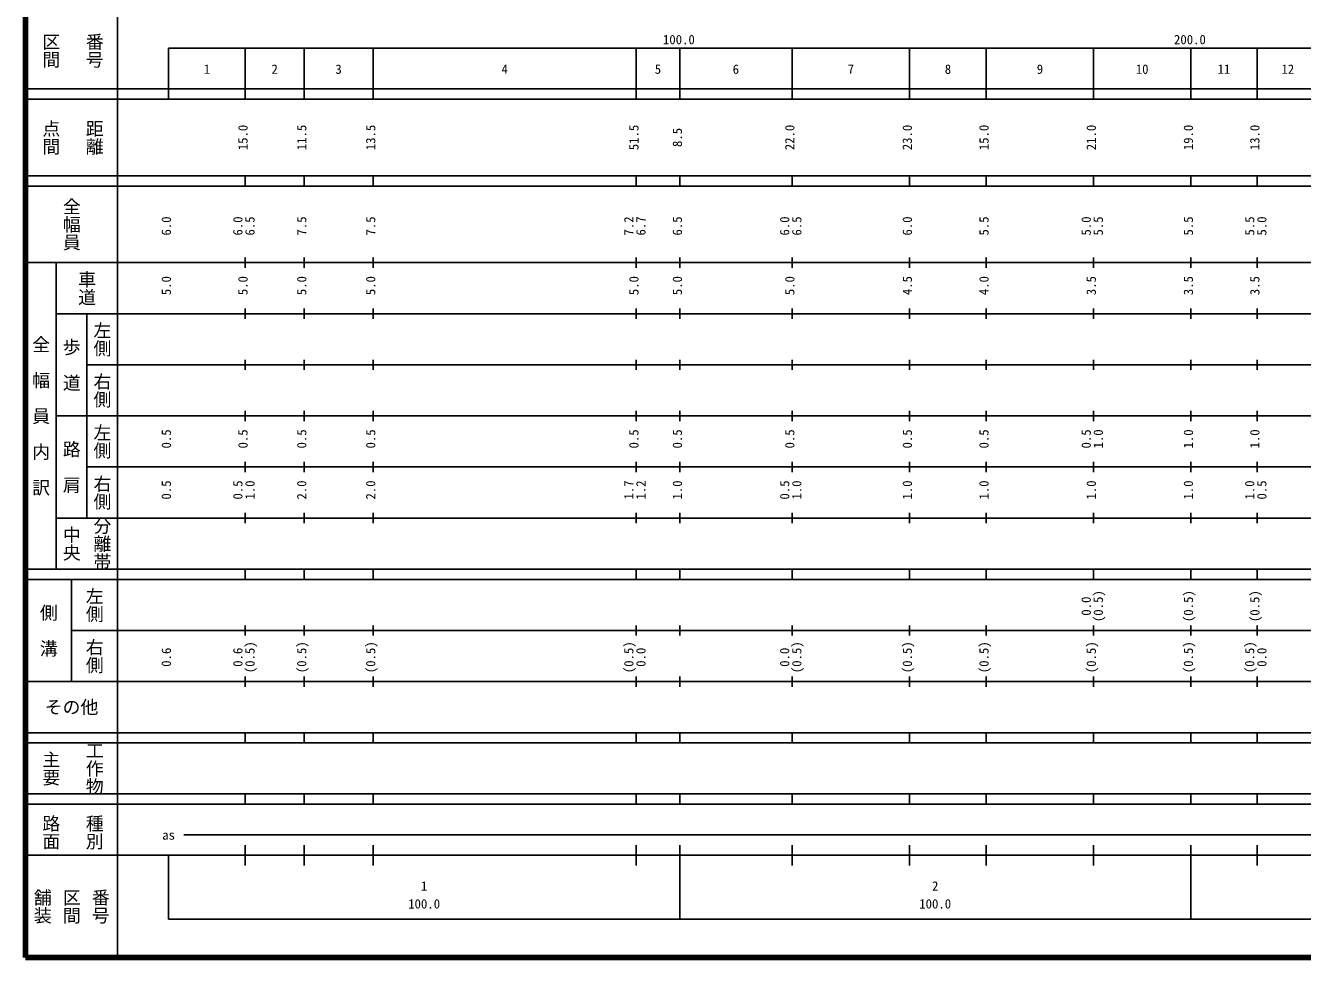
# Model space of a CAD drawing. Units: millimetres on the paper, enlarged 1000 times. Extents: x 40000 to 680000, y 20000 to 380000.
# Drawn here: x 40000 to 289867, y 20000 to 202409 of the extents above; entities that cross this region are included whole.
import ezdxf
from ezdxf.enums import TextEntityAlignment as Align

# ---------------------------------------------------------------- set-up
doc = ezdxf.new("R2010")
doc.units = ezdxf.units.MM
doc.header["$LTSCALE"] = 1000
doc.layers.add('M-TTL', color=2, linetype='Continuous', lineweight=140)
doc.layers.add('M-TTL-BAND', color=7, linetype='Continuous', lineweight=25)
doc.styles.add('@ＭＳ ゴシック', font='')
doc.styles.add('ＭＳ ゴシック', font='')
doc.styles.get('@ＭＳ ゴシック').set_extended_font_data('@MS Gothic')
doc.styles.get('ＭＳ ゴシック').set_extended_font_data('MS Gothic')

msp = doc.modelspace()

# ---------------------------------------------------------------- linework, layer by layer
at = {"layer": 'M-TTL'}
for p, q in [((40000, 380000), (40000, 20000)), ((40000, 20000), (680000, 20000))]:
    msp.add_line(p, q, dxfattribs=at)
at = {"layer": 'M-TTL-BAND'}
for p, q in [((58000, 370000), (58000, 20000)), ((68000, 198000), (579000, 198000)), ((68000, 198000), (68000, 188000)), ((83000, 188000), (83000, 198000)), ((94500, 188000), (94500, 198000)), ((108000, 188000), (108000, 198000)), ((159500, 188000), (159500, 198000)), ((168000, 188000), (168000, 198000)), ((190000, 188000), (190000, 198000)), ((213000, 188000), (213000, 198000)), ((228000, 188000), (228000, 198000)), ((249000, 188000), (249000, 198000)), ((268000, 188000), (268000, 198000)), ((281000, 188000), (281000, 198000)), ((40000, 190000), (579000, 190000)), ((40000, 188000), (579000, 188000)), ((40000, 173000), (579000, 173000)), ((83000, 171000), (83000, 173000)), ((94500, 171000), (94500, 173000)), ((108000, 171000), (108000, 173000)), ((159500, 171000), (159500, 173000)), ((168000, 171000), (168000, 173000)), ((190000, 171000), (190000, 173000)), ((213000, 171000), (213000, 173000)), ((228000, 171000), (228000, 173000)), ((249000, 171000), (249000, 173000)), ((268000, 171000), (268000, 173000)), ((281000, 171000), (281000, 173000)), ((40000, 171000), (579000, 171000)), ((40000, 156000), (579000, 156000)), ((46000, 96000), (46000, 156000)), ((83000, 155000), (83000, 157000)), ((94500, 155000), (94500, 157000)), ((108000, 155000), (108000, 157000)), ((159500, 155000), (159500, 157000)), ((168000, 155000), (168000, 157000)), ((190000, 155000), (190000, 157000)), ((213000, 155000), (213000, 157000)), ((228000, 155000), (228000, 157000)), ((249000, 155000), (249000, 157000)), ((268000, 155000), (268000, 157000)), ((281000, 155000), (281000, 157000)), ((46000, 146000), (579000, 146000)), ((52000, 146000), (52000, 106000)), ((83000, 145000), (83000, 147000)), ((94500, 145000), (94500, 147000)), ((108000, 145000), (108000, 147000)), ((159500, 145000), (159500, 147000)), ((168000, 145000), (168000, 147000)), ((190000, 145000), (190000, 147000)), ((213000, 145000), (213000, 147000)), ((228000, 145000), (228000, 147000)), ((249000, 145000), (249000, 147000)), ((268000, 145000), (268000, 147000)), ((281000, 145000), (281000, 147000)), ((52000, 136000), (579000, 136000)), ((83000, 135000), (83000, 137000)), ((94500, 135000), (94500, 137000)), ((108000, 135000), (108000, 137000)), ((159500, 135000), (159500, 137000)), ((168000, 135000), (168000, 137000)), ((190000, 135000), (190000, 137000)), ((213000, 135000), (213000, 137000)), ((228000, 135000), (228000, 137000)), ((249000, 135000), (249000, 137000)), ((268000, 135000), (268000, 137000)), ((281000, 135000), (281000, 137000)), ((46000, 126000), (579000, 126000)), ((83000, 125000), (83000, 127000)), ((94500, 125000), (94500, 127000)), ((108000, 125000), (108000, 127000)), ((159500, 125000), (159500, 127000)), ((168000, 125000), (168000, 127000)), ((190000, 125000), (190000, 127000)), ((213000, 125000), (213000, 127000)), ((228000, 125000), (228000, 127000)), ((249000, 125000), (249000, 127000)), ((268000, 125000), (268000, 127000)), ((281000, 125000), (281000, 127000)), ((52000, 116000), (579000, 116000)), ((83000, 115000), (83000, 117000)), ((94500, 115000), (94500, 117000)), ((108000, 115000), (108000, 117000)), ((159500, 115000), (159500, 117000)), ((168000, 115000), (168000, 117000)), ((190000, 115000), (190000, 117000)), ((213000, 115000), (213000, 117000)), ((228000, 115000), (228000, 117000)), ((249000, 115000), (249000, 117000)), ((268000, 115000), (268000, 117000)), ((281000, 115000), (281000, 117000)), ((46000, 106000), (579000, 106000)), ((83000, 105000), (83000, 107000)), ((94500, 105000), (94500, 107000)), ((108000, 105000), (108000, 107000)), ((159500, 105000), (159500, 107000)), ((168000, 105000), (168000, 107000)), ((190000, 105000), (190000, 107000)), ((213000, 105000), (213000, 107000)), ((228000, 105000), (228000, 107000)), ((249000, 105000), (249000, 107000)), ((268000, 105000), (268000, 107000)), ((281000, 105000), (281000, 107000)), ((40000, 96000), (579000, 96000)), ((83000, 94000), (83000, 96000)), ((94500, 94000), (94500, 96000)), ((108000, 94000), (108000, 96000)), ((159500, 94000), (159500, 96000)), ((168000, 94000), (168000, 96000)), ((190000, 94000), (190000, 96000)), ((213000, 94000), (213000, 96000)), ((228000, 94000), (228000, 96000)), ((249000, 94000), (249000, 96000)), ((268000, 94000), (268000, 96000)), ((281000, 94000), (281000, 96000)), ((40000, 94000), (579000, 94000)), ((49000, 94000), (49000, 74000)), ((83000, 83000), (83000, 85000)), ((94500, 83000), (94500, 85000)), ((108000, 83000), (108000, 85000)), ((159500, 83000), (159500, 85000)), ((168000, 83000), (168000, 85000)), ((190000, 83000), (190000, 85000)), ((213000, 83000), (213000, 85000)), ((228000, 83000), (228000, 85000)), ((249000, 83000), (249000, 85000)), ((268000, 83000), (268000, 85000)), ((281000, 83000), (281000, 85000)), ((49000, 84000), (579000, 84000)), ((83000, 73000), (83000, 75000)), ((94500, 73000), (94500, 75000)), ((108000, 73000), (108000, 75000)), ((159500, 73000), (159500, 75000)), ((168000, 73000), (168000, 75000)), ((190000, 73000), (190000, 75000)), ((213000, 73000), (213000, 75000)), ((228000, 73000), (228000, 75000)), ((249000, 73000), (249000, 75000)), ((268000, 73000), (268000, 75000)), ((281000, 73000), (281000, 75000)), ((40000, 74000), (579000, 74000)), ((40000, 64000), (579000, 64000)), ((83000, 62000), (83000, 64000)), ((94500, 62000), (94500, 64000)), ((108000, 62000), (108000, 64000)), ((159500, 62000), (159500, 64000)), ((168000, 62000), (168000, 64000)), ((190000, 62000), (190000, 64000)), ((213000, 62000), (213000, 64000)), ((228000, 62000), (228000, 64000)), ((249000, 62000), (249000, 64000)), ((268000, 62000), (268000, 64000)), ((281000, 62000), (281000, 64000)), ((40000, 62000), (579000, 62000)), ((40000, 52000), (579000, 52000)), ((40000, 50000), (579000, 50000)), ((83000, 50000), (83000, 52000)), ((94500, 50000), (94500, 52000)), ((108000, 50000), (108000, 52000)), ((159500, 50000), (159500, 52000)), ((168000, 50000), (168000, 52000)), ((190000, 50000), (190000, 52000)), ((213000, 50000), (213000, 52000)), ((228000, 50000), (228000, 52000)), ((249000, 50000), (249000, 52000)), ((268000, 50000), (268000, 52000)), ((281000, 50000), (281000, 52000)), ((71000, 44000), (565000, 44000)), ((40000, 40000), (579000, 40000)), ((68000, 40000), (68000, 27500)), ((83000, 38000), (83000, 42000)), ((94500, 38000), (94500, 42000)), ((108000, 38000), (108000, 42000)), ((159500, 38000), (159500, 42000)), ((168000, 27500), (168000, 42000)), ((190000, 38000), (190000, 42000)), ((213000, 38000), (213000, 42000)), ((228000, 38000), (228000, 42000)), ((249000, 38000), (249000, 42000)), ((268000, 27500), (268000, 42000)), ((281000, 38000), (281000, 42000)), ((68000, 27500), (579000, 27500))]:
    msp.add_line(p, q, dxfattribs=at)

# ---------------------------------------------------------------- texts
at = {"layer": 'M-TTL-BAND', "style": '@ＭＳ ゴシック'}
for s, p in [('区間', (45000, 197500)), ('番号', (53500, 197500)), ('点間', (45000, 180500)), ('距離', (53500, 180500)), ('全幅員', (49000, 163500)), ('車道', (52000, 151000)), ('左側', (55000, 141000)), ('全\u3000幅\u3000員\u3000内\u3000訳', (43000, 126000)), ('歩\u3000道', (49000, 136000)), ('右側', (55000, 131000)), ('左側', (55000, 121000)), ('路\u3000肩', (49000, 116000)), ('右側', (55000, 111000)), ('分離帯', (55000, 101000)), ('中央', (49000, 101000)), ('左側', (53500, 89000)), ('側\u3000溝', (44500, 84000)), ('右側', (53500, 79000)), ('主要', (45000, 57000)), ('工作物', (53500, 57000)), ('路面', (45000, 44500)), ('種別', (53500, 44500)), ('舗装', (43333, 30000)), ('区間', (49000, 30000)), ('番号', (54667, 30000))]:
    msp.add_text(s, height=2566, rotation=270, dxfattribs=at).set_placement(p, align=Align.MIDDLE_CENTER)
at = {"layer": 'M-TTL-BAND', "style": 'ＭＳ ゴシック'}
for s, p in [('100.0', (167844, 198195)), ('200.0', (267844, 198195)), ('1', (75500, 192405)), ('2', (88750, 192405)), ('3', (101250, 192405)), ('4', (133750, 192405)), ('5', (163750, 192405)), ('6', (179000, 192405)), ('7', (201500, 192405)), ('8', (220500, 192405)), ('9', (238500, 192405)), ('10', (258500, 192405)), ('11', (274500, 192405)), ('12', (287000, 192405)), ('as', (68000, 42500)), ('1', (118000, 32523)), ('2', (218000, 32523)), ('100.0', (118000, 29033)), ('100.0', (218000, 29033))]:
    msp.add_text(s, height=1833, dxfattribs=at).set_placement(p, align=Align.BOTTOM_CENTER)
for s, p in [('15.0', (84000, 180500)), ('11.5', (95500, 180500)), ('13.5', (109000, 180500)), ('51.5', (160500, 180500)), ('22.0', (191000, 180500)), ('23.0', (214000, 180500)), ('15.0', (229000, 180500)), ('21.0', (250000, 180500)), ('19.0', (269000, 180500)), ('13.0', (282000, 180500)), ('8.5', (169000, 180500)), ('6.0', (69000, 163174)), ('6.0', (83000, 163174)), ('7.2', (159500, 163174)), ('6.7', (161870, 163174)), ('6.0', (190000, 163174)), ('6.0', (214000, 163174)), ('5.0', (249000, 163174)), ('5.0', (283370, 163174)), ('6.5', (85370, 163174)), ('7.5', (95500, 163174)), ('7.5', (109000, 163174)), ('6.5', (169000, 163174)), ('6.5', (192370, 163174)), ('5.5', (229000, 163174)), ('5.5', (251370, 163174)), ('5.5', (269000, 163174)), ('5.5', (281000, 163174)), ('5.0', (69000, 151500)), ('5.0', (84000, 151500)), ('5.0', (95500, 151500)), ('5.0', (109000, 151500)), ('5.0', (160500, 151500)), ('5.0', (169000, 151500)), ('5.0', (191000, 151500)), ('4.5', (214000, 151500)), ('4.0', (229000, 151500)), ('3.5', (250000, 151500)), ('3.5', (269000, 151500)), ('3.5', (282000, 151500)), ('0.5', (69000, 121500)), ('0.5', (84000, 121500)), ('0.5', (95500, 121500)), ('0.5', (109000, 121500)), ('0.5', (160500, 121500)), ('0.5', (169000, 121500)), ('0.5', (191000, 121500)), ('0.5', (214000, 121500)), ('0.5', (229000, 121500)), ('0.5', (249000, 121500)), ('1.0', (251370, 121500)), ('1.0', (269000, 121500)), ('1.0', (282000, 121500)), ('0.5', (69000, 111500)), ('0.5', (83000, 111500)), ('1.0', (85370, 111500)), ('2.0', (95500, 111500)), ('2.0', (109000, 111500)), ('1.7', (159500, 111500)), ('1.2', (161870, 111500)), ('1.0', (169000, 111500)), ('0.5', (190000, 111500)), ('1.0', (192370, 111500)), ('1.0', (214000, 111500)), ('1.0', (229000, 111500)), ('1.0', (250000, 111500)), ('1.0', (269000, 111500)), ('1.0', (281000, 111500)), ('0.5', (283370, 111500)), ('0.0', (249000, 88764)), ('(0.5)', (251370, 88764)), ('(0.5)', (269000, 88764)), ('(0.5)', (282000, 88764)), ('0.6', (69000, 78764)), ('0.6', (83000, 78764)), ('(0.5)', (85370, 78764)), ('(0.5)', (95500, 78764)), ('(0.5)', (109000, 78764)), ('(0.5)', (159500, 78764)), ('0.0', (161870, 78764)), ('0.0', (190000, 78764)), ('(0.5)', (192370, 78764)), ('(0.5)', (214000, 78764)), ('(0.5)', (229000, 78764)), ('(0.5)', (250000, 78764)), ('(0.5)', (269000, 78764)), ('(0.5)', (281000, 78764)), ('0.0', (283370, 78764))]:
    msp.add_text(s, height=1833, rotation=90, dxfattribs=at).set_placement(p, align=Align.BOTTOM_CENTER)
msp.add_text('その他', height=2566, dxfattribs=at).set_placement((49000, 69000), align=Align.MIDDLE_CENTER)

doc.saveas('drawing.dxf')
